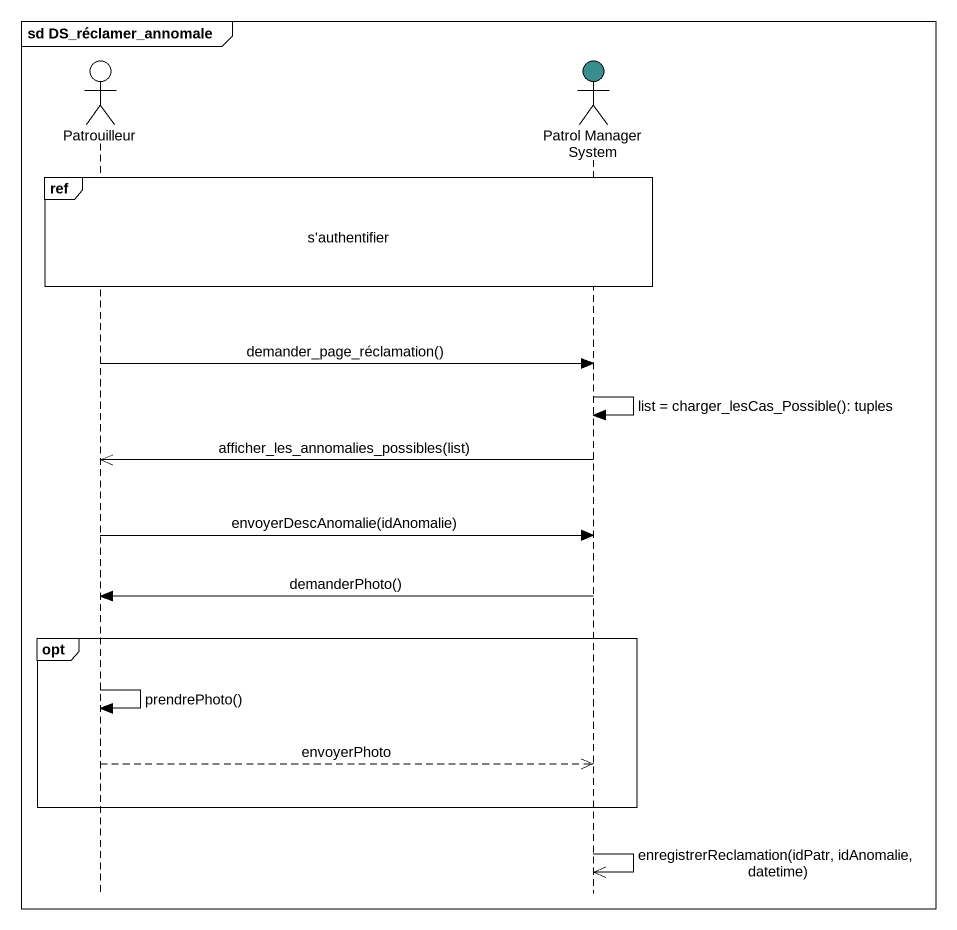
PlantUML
@startuml
mainframe sd DS_réclamer_annomale
hide footbox
actor Patrouilleur #FFFFFF
actor "Patrol Manager System" as Patrol_Manager_System #388E8E

ref over Patrouilleur, Patrol_Manager_System : s'authentifier
Patrouilleur -> Patrol_Manager_System : demander_page_réclamation()
Patrol_Manager_System -> Patrol_Manager_System : list = charger_lesCas_Possible(): tuples
Patrol_Manager_System ->> Patrouilleur : afficher_les_annomalies_possibles(list)
Patrouilleur -> Patrol_Manager_System : envoyerDescAnomalie(idAnomalie)
Patrol_Manager_System -> Patrouilleur : demanderPhoto()
opt
  Patrouilleur -> Patrouilleur : prendrePhoto()
  Patrouilleur -->> Patrol_Manager_System : envoyerPhoto
end
Patrol_Manager_System ->> Patrol_Manager_System : enregistrerReclamation(idPatr, idAnomalie, datetime)
@enduml
